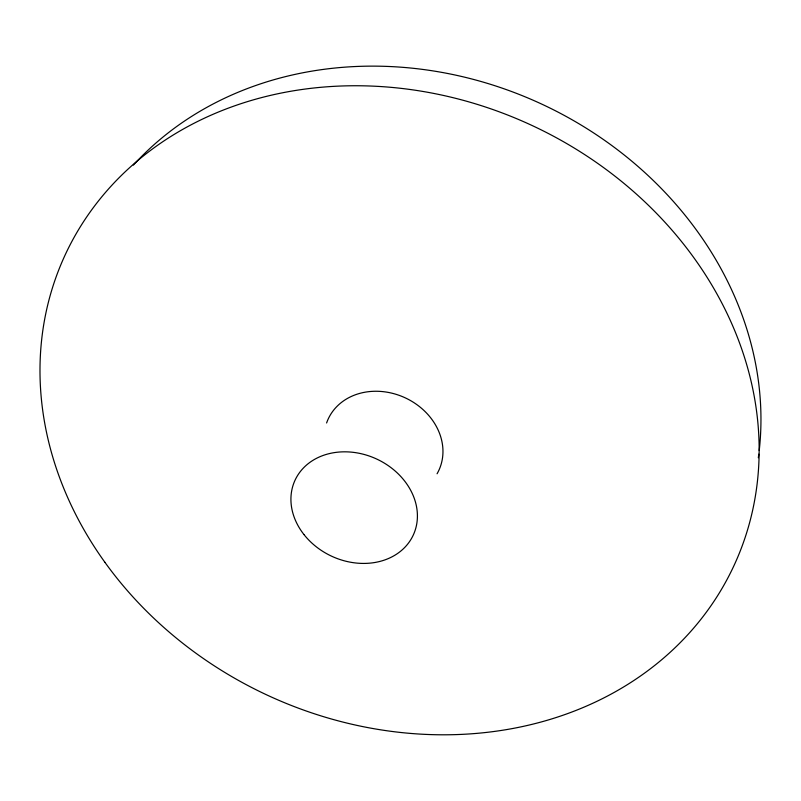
<?xml version="1.0" encoding="UTF-8"?>
<svg xmlns="http://www.w3.org/2000/svg" width="801" height="801" viewBox="0 0 801 801"><rect width="100%" height="100%" fill="white"/><g stroke="black" fill="none" stroke-linecap="round" stroke-linejoin="round"><path stroke-width="1.2" d="M133.366 165.116A357.146 307.924 25 0 1 539.023 102.858A357.146 307.924 25 0 1 759.228 450.502M758.797 454.137A357.146 307.924 25 0 1 758.317 457.751M326.598 422.978A60.996 51.564 25 0 1 404.986 397.727A60.996 51.564 25 0 1 437.066 473.771M303.959 534.547A65.161 53.547 25 0 0 412.575 536.5A65.161 53.547 25 0 0 345.972 451.834A65.161 53.547 25 0 0 303.959 534.547M104.901 562.302A368.73 314.092 25 0 0 725.376 582.557A368.73 314.092 25 0 0 368.42 85.957A368.73 314.092 25 0 0 104.901 562.302"/></g></svg>
